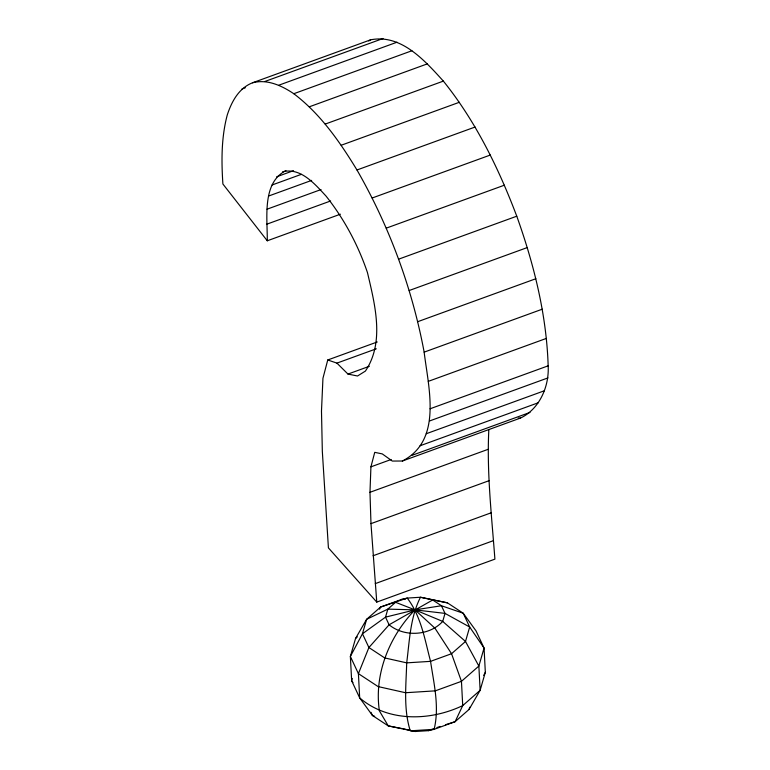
<?xml version="1.0" encoding="UTF-8"?>
<svg xmlns="http://www.w3.org/2000/svg" width="770" height="770" viewBox="0 0 770 770"><rect width="100%" height="100%" fill="white"/><g stroke="black" fill="none" stroke-linecap="round" stroke-linejoin="round"><path stroke-width="1.16" d="M488.825 429.66C486.678 472.905 491.712 516.073 494.898 559.145L376.771 602.101L370.976 523.639L369.975 492.3L370.928 466.841L374.74 452.346L382.286 453.905L392.286 461.057L402.373 461.018C442.76 440.276 428.399 387.647 424.155 352.14C412.181 288.23 389.341 226.39 356.972 169.987C339.762 141.738 320.436 113.893 293.793 93.719C281.704 85.624 267.286 78.867 252.483 82.794C238.787 88.175 231.606 101.669 227.275 114.932C221.269 137.455 221.356 160.92 222.896 184.011L267.277 240.789L340.398 214.195M402.373 461.018L520.491 418.062C539.626 408.995 549.328 386.242 548.163 365.827C546.527 314.574 533.966 264.303 516.766 216.197C498.604 168.149 475.687 121.314 443.366 81.11C424.925 60.782 401.151 33.707 370.601 39.828L252.483 82.794M267.277 240.789C267.536 218.372 261.704 182.75 285.949 170.603M377.252 341.976L327.75 359.975L322.948 378.291L321.485 411.084L322.332 451.413L328.415 547.884L376.771 602.101M355.567 638.436L350.369 656.454L351.64 680.709L359.677 697.89L372.468 715.513L388.263 725.898L415.222 731.5L428.467 730.663L434.126 729.325L455.108 721.692L469.065 709.44L480.133 690.315L485.331 672.297L484.061 648.042L476.014 630.861L463.222 613.238L447.437 602.852L420.468 597.25L407.234 598.078L401.574 599.426L380.582 607.058L366.626 619.311L355.567 638.436L357.299 636.906M352.285 678.457L351.64 680.709L352.949 682.615M469.065 709.44L469.71 707.216M379.572 609.205L380.582 607.058L407.234 598.078C421.161 616.308 424.819 639.716 430.555 661.353C433.876 683.712 439.603 706.85 434.126 729.325L410.266 730.826C403.355 708.862 406.069 685.464 406.704 662.854C409.544 640.765 410.189 617.482 420.468 597.25L447.437 602.852M483.685 675.396L485.331 672.297M368.686 40.954L370.601 39.828M241.963 88.983L245.341 87.751M264.938 81.456L383.056 38.5M278.894 85.172L397.012 42.206M293.793 93.719L411.911 50.753M309.347 106.789L427.466 63.823M325.248 124.066L443.366 81.11M341.226 145.241L459.344 102.285M276.642 176.802L293.514 170.661M272.089 184.983L301.339 174.347M268.884 195.936L311.638 180.392M356.972 169.987L475.09 127.031M267.036 209.199L321.032 189.555M266.497 224.301L330.619 200.98M372.199 197.996L490.326 155.04M386.28 228.141L504.398 185.185M398.648 259.163L516.766 216.197M409.188 290.521L527.306 247.555M417.735 321.687L535.853 278.73M327.75 359.975L336.933 363.122L376.309 348.8M336.933 363.122L347.973 374.076L369.34 366.299M424.155 352.14L542.273 309.184M428.303 381.352L546.421 338.396M430.045 408.793L548.163 365.827M429.843 420.863L547.961 377.906M426.282 433.722L544.4 390.756M420.054 445.763L538.182 402.797M370.928 466.841L391.179 459.478M411.854 455.388L529.972 412.431M369.975 492.3L488.093 449.333M370.976 523.639L489.094 480.673M373.036 555.767L491.154 512.81M375.269 583.622L493.387 540.665M428.467 730.663L433.76 728.738M436.936 727.583L440.113 726.428M445.464 724.734L455.108 721.692L462.722 705.599L480.133 690.315L478.863 666.06L484.061 648.042L469.671 627.021L463.222 613.238L441.441 605.749L432.682 599.984L389.1 624.788L368.907 647.541L358.406 673.635L359.677 697.89C388.147 722.308 430.276 721.095 462.722 705.599L461.451 681.335L451.547 653.72L434.963 628.214L414.992 609.869L395.588 602.313L387.839 609.118L366.626 619.311L362.458 633.758L350.369 656.454L358.406 673.635L378.099 686.58L405.53 692.731L435.281 690.854L461.451 681.335L478.863 666.06L465.503 641.468L442.712 621.409L414.992 609.869L387.839 609.118L385.52 617.136L362.458 633.758L368.907 647.541L384.702 657.926L406.704 662.854L430.555 661.353L451.547 653.72L465.503 641.468L469.671 627.021L445.022 613.392L414.992 609.869L385.52 617.136L389.1 624.788C404.192 637.281 429.419 635.962 442.712 621.409L445.022 613.392L441.441 605.749L414.992 609.869C389.408 636.261 373.999 673.923 379.369 710.835L388.263 725.898L401.882 728.545M282.571 171.826C300.695 167.1 315.026 184.222 326.018 196.061C344.161 218.921 358.137 245.043 367.483 272.676C374.836 304.179 384.933 342.072 365.394 371.092L357.521 376.001L347.973 374.076M401.574 599.426L405.155 599.204M518.249 418.072L520.491 418.062M403.018 728.766L415.222 731.5M374.653 716.264L372.468 715.513L370.986 712.327"/></g></svg>
